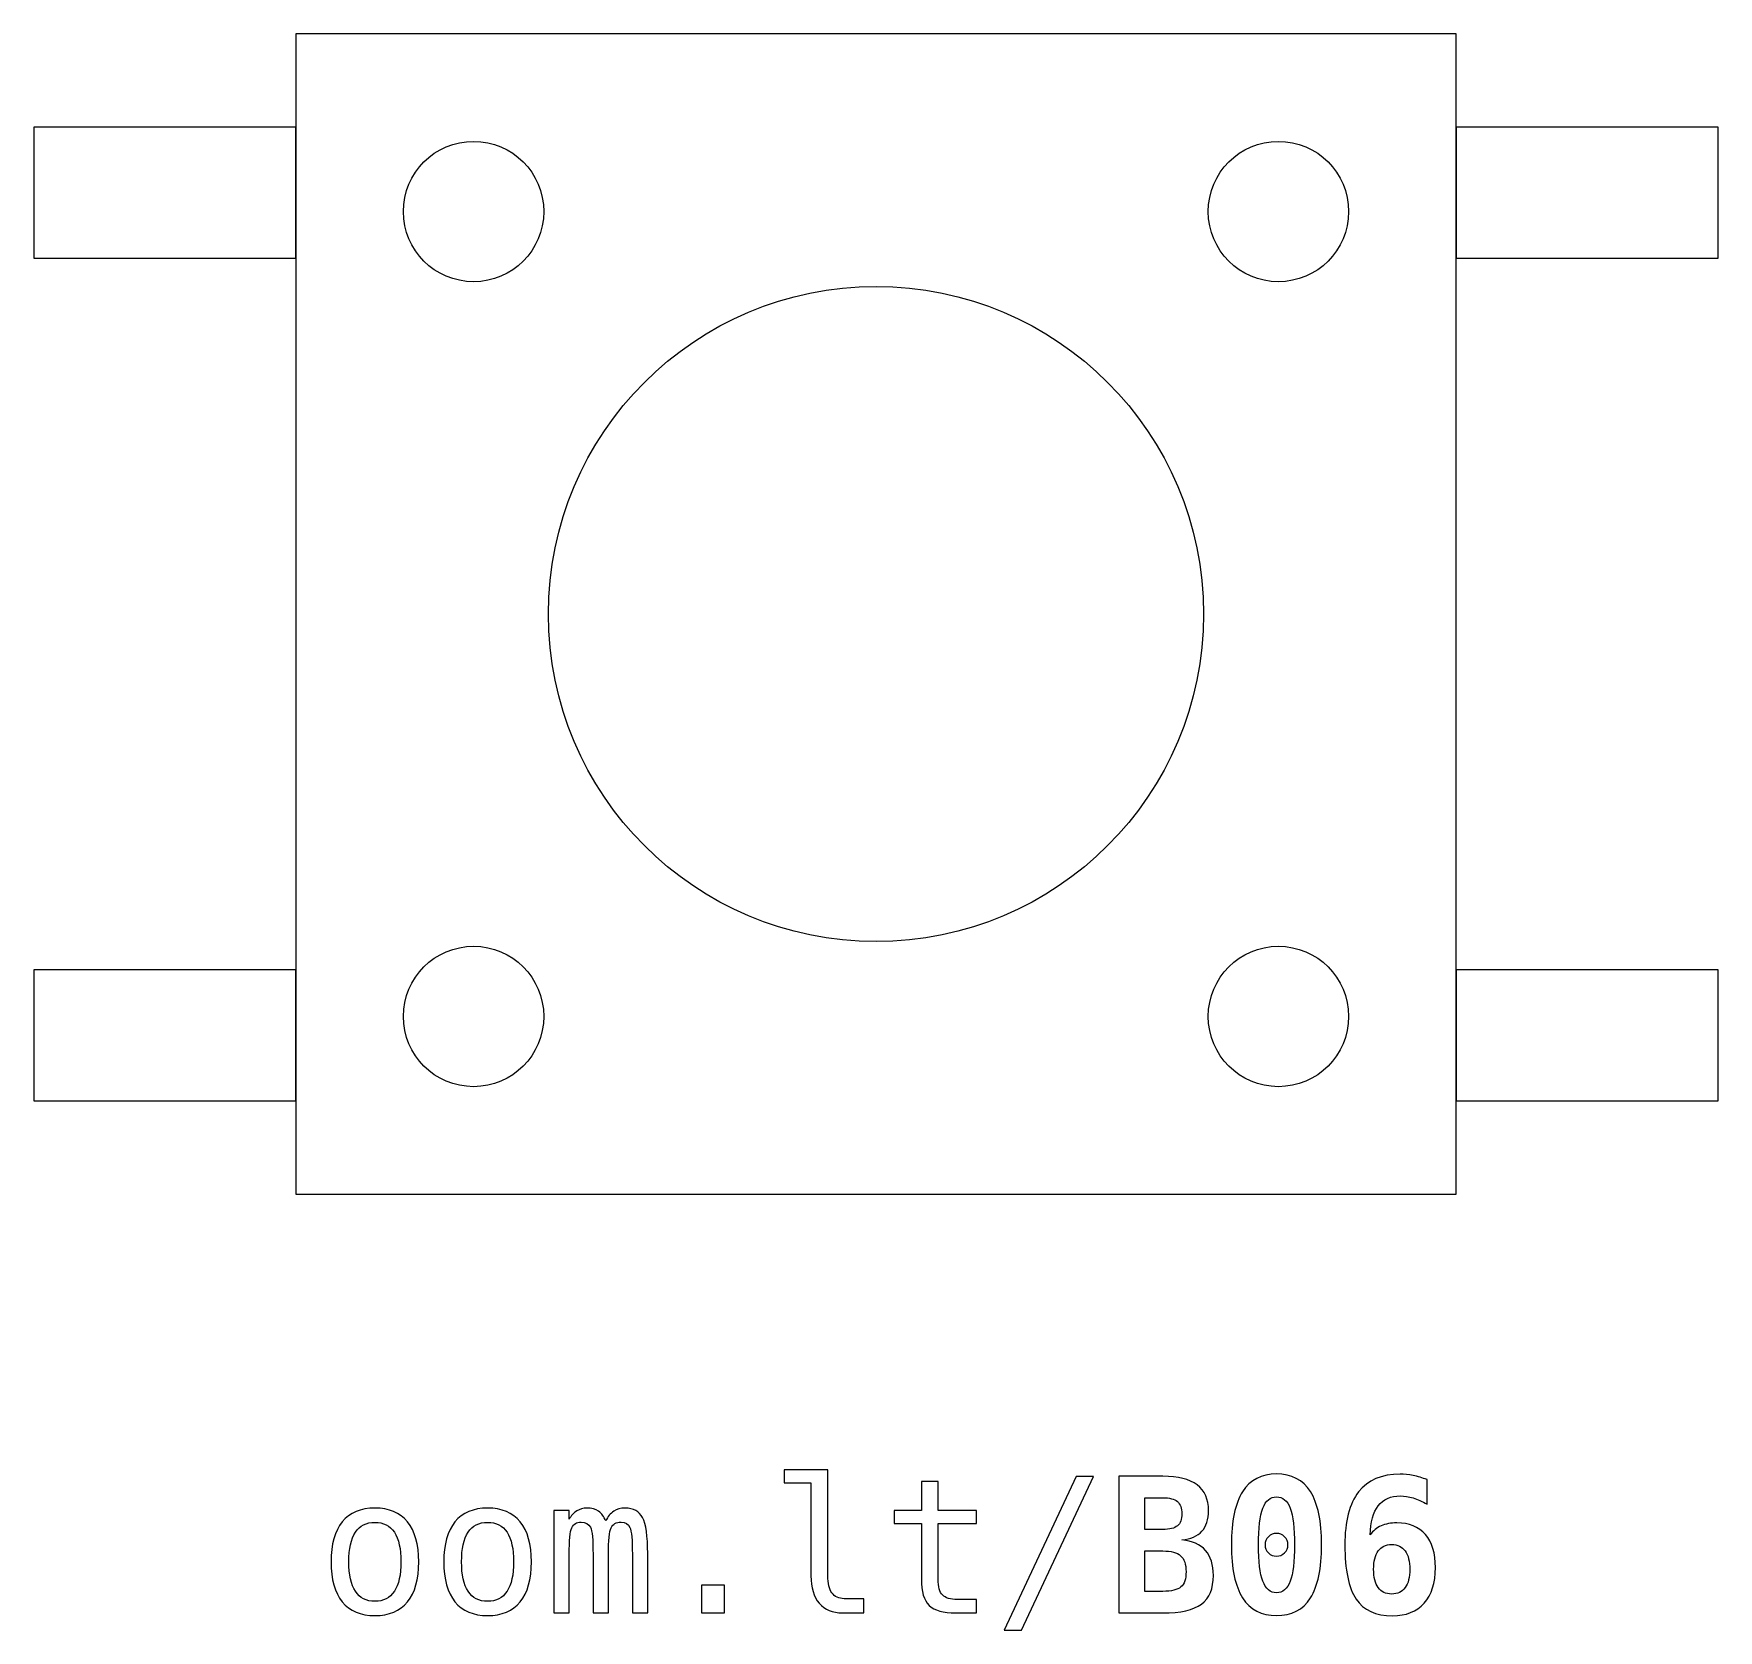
# Model space of a CAD drawing. Header units: centimetres. Extents: x -10.95 to -10.05, y -15.393 to -14.54.
import ezdxf

# ---------------------------------------------------------------- set-up
doc = ezdxf.new("R2010")
doc.units = ezdxf.units.CM
doc.header["$MEASUREMENT"] = 0
doc.layers.add('Layer 1', color=7, linetype='Continuous')

msp = doc.modelspace()

# ---------------------------------------------------------------- linework, layer by layer
at = {"layer": 'Layer 1', "color": 7, "lineweight": 9}
for points in [[(-10.81, -15.16), (-10.19, -15.16), (-10.19, -14.54), (-10.81, -14.54), (-10.81, -15.16)], [(-10.95, -14.66), (-10.81, -14.66), (-10.81, -14.59), (-10.95, -14.59), (-10.95, -14.66)], [(-10.19, -14.66), (-10.05, -14.66), (-10.05, -14.59), (-10.19, -14.59), (-10.19, -14.66)], [(-10.95, -15.11), (-10.81, -15.11), (-10.81, -15.04), (-10.95, -15.04), (-10.95, -15.11)], [(-10.19, -15.11), (-10.05, -15.11), (-10.05, -15.04), (-10.19, -15.04), (-10.19, -15.11)]]:
    msp.add_lwpolyline(points, close=True, dxfattribs=at)
for centre, major_axis in [((-10.715, -14.635), (0, 0.0375)), ((-10.285, -14.635), (0, 0.0375)), ((-10.5, -14.85), (0, 0.175)), ((-10.715, -15.065), (0, 0.0375)), ((-10.285, -15.065), (0, 0.0375))]:
    msp.add_ellipse(centre, major_axis=major_axis, ratio=1, dxfattribs=at)
at = {"layer": 'Layer 1', "color": 250}
for points, knots in [([(-10.52577, -15.3638), (-10.52577, -15.36784), (-10.52503, -15.37087), (-10.52355, -15.37292), (-10.52355, -15.37292), (-10.52207, -15.37497), (-10.51988, -15.376), (-10.51698, -15.376), (-10.51698, -15.376), (-10.51698, -15.376), (-10.50648, -15.376), (-10.50648, -15.376), (-10.50648, -15.376), (-10.50648, -15.376), (-10.50648, -15.38362), (-10.50648, -15.38362), (-10.50648, -15.38362), (-10.50648, -15.38362), (-10.51785, -15.38362), (-10.51785, -15.38362), (-10.51785, -15.38362), (-10.52323, -15.38362), (-10.52738, -15.38189), (-10.53033, -15.37844), (-10.53033, -15.37844), (-10.53328, -15.37499), (-10.53475, -15.3701), (-10.53475, -15.3638), (-10.53475, -15.3638), (-10.53475, -15.3638), (-10.53475, -15.31413), (-10.53475, -15.31413), (-10.53475, -15.31413), (-10.53475, -15.31413), (-10.54915, -15.31413), (-10.54915, -15.31413), (-10.54915, -15.31413), (-10.54915, -15.31413), (-10.54915, -15.3071), (-10.54915, -15.3071), (-10.54915, -15.3071), (-10.54915, -15.3071), (-10.52577, -15.3071), (-10.52577, -15.3071), (-10.52577, -15.3071), (-10.52577, -15.3071), (-10.52577, -15.3638), (-10.52577, -15.3638)], [0, 0, 0, 0, 0.083333, 0.083333, 0.083333, 0.083333, 0.166667, 0.166667, 0.166667, 0.166667, 0.25, 0.25, 0.25, 0.25, 0.333333, 0.333333, 0.333333, 0.333333, 0.416667, 0.416667, 0.416667, 0.416667, 0.5, 0.5, 0.5, 0.5, 0.583333, 0.583333, 0.583333, 0.583333, 0.666667, 0.666667, 0.666667, 0.666667, 0.75, 0.75, 0.75, 0.75, 0.833333, 0.833333, 0.833333, 0.833333, 0.916667, 0.916667, 0.916667, 0.916667, 1, 1, 1, 1]), ([(-10.46677, -15.3134), (-10.46677, -15.3134), (-10.46677, -15.32893), (-10.46677, -15.32893), (-10.46677, -15.32893), (-10.46677, -15.32893), (-10.44635, -15.32893), (-10.44635, -15.32893), (-10.44635, -15.32893), (-10.44635, -15.32893), (-10.44635, -15.33592), (-10.44635, -15.33592), (-10.44635, -15.33592), (-10.44635, -15.33592), (-10.46677, -15.33592), (-10.46677, -15.33592), (-10.46677, -15.33592), (-10.46677, -15.33592), (-10.46677, -15.3656), (-10.46677, -15.3656), (-10.46677, -15.3656), (-10.46677, -15.36964), (-10.46601, -15.37245), (-10.46447, -15.37404), (-10.46447, -15.37404), (-10.46294, -15.37564), (-10.46027, -15.37644), (-10.45647, -15.37644), (-10.45647, -15.37644), (-10.45647, -15.37644), (-10.44635, -15.37644), (-10.44635, -15.37644), (-10.44635, -15.37644), (-10.44635, -15.37644), (-10.44635, -15.38362), (-10.44635, -15.38362), (-10.44635, -15.38362), (-10.44635, -15.38362), (-10.45734, -15.38362), (-10.45734, -15.38362), (-10.45734, -15.38362), (-10.46409, -15.38362), (-10.46884, -15.38227), (-10.47161, -15.37957), (-10.47161, -15.37957), (-10.47437, -15.37687), (-10.47576, -15.3722), (-10.47576, -15.3656), (-10.47576, -15.3656), (-10.47576, -15.3656), (-10.47576, -15.33592), (-10.47576, -15.33592), (-10.47576, -15.33592), (-10.47576, -15.33592), (-10.49036, -15.33592), (-10.49036, -15.33592), (-10.49036, -15.33592), (-10.49036, -15.33592), (-10.49036, -15.32893), (-10.49036, -15.32893), (-10.49036, -15.32893), (-10.49036, -15.32893), (-10.47576, -15.32893), (-10.47576, -15.32893), (-10.47576, -15.32893), (-10.47576, -15.32893), (-10.47576, -15.3134), (-10.47576, -15.3134), (-10.47576, -15.3134), (-10.47576, -15.3134), (-10.46677, -15.3134), (-10.46677, -15.3134)], [0, 0, 0, 0, 0.055556, 0.055556, 0.055556, 0.055556, 0.111111, 0.111111, 0.111111, 0.111111, 0.166667, 0.166667, 0.166667, 0.166667, 0.222222, 0.222222, 0.222222, 0.222222, 0.277778, 0.277778, 0.277778, 0.277778, 0.333333, 0.333333, 0.333333, 0.333333, 0.388889, 0.388889, 0.388889, 0.388889, 0.444444, 0.444444, 0.444444, 0.444444, 0.5, 0.5, 0.5, 0.5, 0.555556, 0.555556, 0.555556, 0.555556, 0.611111, 0.611111, 0.611111, 0.611111, 0.666667, 0.666667, 0.666667, 0.666667, 0.722222, 0.722222, 0.722222, 0.722222, 0.777778, 0.777778, 0.777778, 0.777778, 0.833333, 0.833333, 0.833333, 0.833333, 0.888889, 0.888889, 0.888889, 0.888889, 0.944444, 0.944444, 0.944444, 0.944444, 1, 1, 1, 1]), ([(-10.39313, -15.31071), (-10.39313, -15.31071), (-10.38384, -15.31071), (-10.38384, -15.31071), (-10.38384, -15.31071), (-10.38384, -15.31071), (-10.42223, -15.3929), (-10.42223, -15.3929), (-10.42223, -15.3929), (-10.42223, -15.3929), (-10.43157, -15.3929), (-10.43157, -15.3929), (-10.43157, -15.3929), (-10.43157, -15.3929), (-10.39313, -15.31071), (-10.39313, -15.31071)], [0, 0, 0, 0, 0.25, 0.25, 0.25, 0.25, 0.5, 0.5, 0.5, 0.5, 0.75, 0.75, 0.75, 0.75, 1, 1, 1, 1]), ([(-10.37024, -15.31061), (-10.37024, -15.31061), (-10.34675, -15.31061), (-10.34675, -15.31061), (-10.34675, -15.31061), (-10.33864, -15.31061), (-10.33255, -15.31215), (-10.32847, -15.31523), (-10.32847, -15.31523), (-10.32438, -15.3183), (-10.32233, -15.3229), (-10.32233, -15.32901), (-10.32233, -15.32901), (-10.32233, -15.33372), (-10.32353, -15.33737), (-10.32595, -15.34), (-10.32595, -15.34), (-10.32835, -15.34265), (-10.33189, -15.34417), (-10.33654, -15.3446), (-10.33654, -15.3446), (-10.33097, -15.34515), (-10.32679, -15.34702), (-10.32397, -15.35022), (-10.32397, -15.35022), (-10.32115, -15.3534), (-10.31975, -15.35787), (-10.31975, -15.3636), (-10.31975, -15.3636), (-10.31975, -15.37064), (-10.32187, -15.37572), (-10.3261, -15.37889), (-10.3261, -15.37889), (-10.33034, -15.38204), (-10.33722, -15.38362), (-10.34675, -15.38362), (-10.34675, -15.38362), (-10.34675, -15.38362), (-10.37024, -15.38362), (-10.37024, -15.38362), (-10.37024, -15.38362), (-10.37024, -15.38362), (-10.37024, -15.31061), (-10.37024, -15.31061)], [0, 0, 0, 0, 0.090909, 0.090909, 0.090909, 0.090909, 0.181818, 0.181818, 0.181818, 0.181818, 0.272727, 0.272727, 0.272727, 0.272727, 0.363636, 0.363636, 0.363636, 0.363636, 0.454545, 0.454545, 0.454545, 0.454545, 0.545455, 0.545455, 0.545455, 0.545455, 0.636364, 0.636364, 0.636364, 0.636364, 0.727273, 0.727273, 0.727273, 0.727273, 0.818182, 0.818182, 0.818182, 0.818182, 0.909091, 0.909091, 0.909091, 0.909091, 1, 1, 1, 1]), ([(-10.31013, -15.34723), (-10.31013, -15.33462), (-10.30813, -15.32515), (-10.30413, -15.31885), (-10.30413, -15.31885), (-10.30011, -15.31255), (-10.29409, -15.3094), (-10.28604, -15.3094), (-10.28604, -15.3094), (-10.27798, -15.3094), (-10.27194, -15.31253), (-10.26793, -15.31881), (-10.26793, -15.31881), (-10.26392, -15.3251), (-10.26192, -15.33458), (-10.26192, -15.34723), (-10.26192, -15.34723), (-10.26192, -15.35987), (-10.26392, -15.36934), (-10.26793, -15.37562), (-10.26793, -15.37562), (-10.27194, -15.3819), (-10.27798, -15.38504), (-10.28604, -15.38504), (-10.28604, -15.38504), (-10.29409, -15.38504), (-10.30011, -15.38189), (-10.30413, -15.37559), (-10.30413, -15.37559), (-10.30813, -15.36929), (-10.31013, -15.35983), (-10.31013, -15.34723)], [0, 0, 0, 0, 0.125, 0.125, 0.125, 0.125, 0.25, 0.25, 0.25, 0.25, 0.375, 0.375, 0.375, 0.375, 0.5, 0.5, 0.5, 0.5, 0.625, 0.625, 0.625, 0.625, 0.75, 0.75, 0.75, 0.75, 0.875, 0.875, 0.875, 0.875, 1, 1, 1, 1]), ([(-10.20563, -15.31243), (-10.20563, -15.31243), (-10.20563, -15.32551), (-10.20563, -15.32551), (-10.20563, -15.32551), (-10.2082, -15.32405), (-10.21067, -15.32295), (-10.21303, -15.32221), (-10.21303, -15.32221), (-10.21538, -15.32148), (-10.21765, -15.32111), (-10.21983, -15.32111), (-10.21983, -15.32111), (-10.22503, -15.32111), (-10.229, -15.32286), (-10.23172, -15.32636), (-10.23172, -15.32636), (-10.23443, -15.32986), (-10.23585, -15.33503), (-10.23598, -15.34187), (-10.23598, -15.34187), (-10.23445, -15.33975), (-10.2325, -15.33817), (-10.23013, -15.3371), (-10.23013, -15.3371), (-10.22775, -15.33605), (-10.22495, -15.33552), (-10.22173, -15.33552), (-10.22173, -15.33552), (-10.21515, -15.33552), (-10.21008, -15.3376), (-10.2065, -15.34175), (-10.2065, -15.34175), (-10.20291, -15.3459), (-10.20113, -15.35178), (-10.20113, -15.3594), (-10.20113, -15.3594), (-10.20113, -15.36757), (-10.20315, -15.3739), (-10.20717, -15.3784), (-10.20717, -15.3784), (-10.21118, -15.38289), (-10.21683, -15.38514), (-10.22413, -15.38514), (-10.22413, -15.38514), (-10.23302, -15.38514), (-10.23947, -15.38215), (-10.24349, -15.3762), (-10.24349, -15.3762), (-10.2475, -15.37024), (-10.24952, -15.36062), (-10.24952, -15.34733), (-10.24952, -15.34733), (-10.24952, -15.33472), (-10.24707, -15.32525), (-10.24215, -15.31895), (-10.24215, -15.31895), (-10.23723, -15.31265), (-10.22987, -15.3095), (-10.22003, -15.3095), (-10.22003, -15.3095), (-10.21775, -15.3095), (-10.2154, -15.30975), (-10.21298, -15.31023), (-10.21298, -15.31023), (-10.21055, -15.31071), (-10.2081, -15.31145), (-10.20563, -15.31243)], [0, 0, 0, 0, 0.058824, 0.058824, 0.058824, 0.058824, 0.117647, 0.117647, 0.117647, 0.117647, 0.176471, 0.176471, 0.176471, 0.176471, 0.235294, 0.235294, 0.235294, 0.235294, 0.294118, 0.294118, 0.294118, 0.294118, 0.352941, 0.352941, 0.352941, 0.352941, 0.411765, 0.411765, 0.411765, 0.411765, 0.470588, 0.470588, 0.470588, 0.470588, 0.529412, 0.529412, 0.529412, 0.529412, 0.588235, 0.588235, 0.588235, 0.588235, 0.647059, 0.647059, 0.647059, 0.647059, 0.705882, 0.705882, 0.705882, 0.705882, 0.764706, 0.764706, 0.764706, 0.764706, 0.823529, 0.823529, 0.823529, 0.823529, 0.882353, 0.882353, 0.882353, 0.882353, 0.941176, 0.941176, 0.941176, 0.941176, 1, 1, 1, 1]), ([(-10.35632, -15.32208), (-10.35632, -15.32208), (-10.35632, -15.33903), (-10.35632, -15.33903), (-10.35632, -15.33903), (-10.35632, -15.33903), (-10.34675, -15.33903), (-10.34675, -15.33903), (-10.34675, -15.33903), (-10.3431, -15.33903), (-10.3405, -15.33838), (-10.33895, -15.33708), (-10.33895, -15.33708), (-10.3374, -15.33578), (-10.33664, -15.33363), (-10.33664, -15.33063), (-10.33664, -15.33063), (-10.33664, -15.32763), (-10.33742, -15.32546), (-10.339, -15.32411), (-10.339, -15.32411), (-10.34059, -15.32276), (-10.34317, -15.32208), (-10.34675, -15.32208), (-10.34675, -15.32208), (-10.34675, -15.32208), (-10.35632, -15.32208), (-10.35632, -15.32208)], [0, 0, 0, 0, 0.142857, 0.142857, 0.142857, 0.142857, 0.285714, 0.285714, 0.285714, 0.285714, 0.428571, 0.428571, 0.428571, 0.428571, 0.571429, 0.571429, 0.571429, 0.571429, 0.714286, 0.714286, 0.714286, 0.714286, 0.857143, 0.857143, 0.857143, 0.857143, 1, 1, 1, 1]), ([(-10.28604, -15.3216), (-10.28938, -15.3216), (-10.29179, -15.32363), (-10.29333, -15.3277), (-10.29333, -15.3277), (-10.29486, -15.33178), (-10.29563, -15.33828), (-10.29563, -15.34723), (-10.29563, -15.34723), (-10.29563, -15.35617), (-10.29486, -15.36265), (-10.29333, -15.36673), (-10.29333, -15.36673), (-10.29179, -15.3708), (-10.28938, -15.37284), (-10.28604, -15.37284), (-10.28604, -15.37284), (-10.28269, -15.37284), (-10.28026, -15.3708), (-10.27873, -15.36673), (-10.27873, -15.36673), (-10.27719, -15.36265), (-10.27643, -15.35617), (-10.27643, -15.34723), (-10.27643, -15.34723), (-10.27643, -15.33828), (-10.27719, -15.33178), (-10.27873, -15.3277), (-10.27873, -15.3277), (-10.28026, -15.32363), (-10.28269, -15.3216), (-10.28604, -15.3216)], [0, 0, 0, 0, 0.125, 0.125, 0.125, 0.125, 0.25, 0.25, 0.25, 0.25, 0.375, 0.375, 0.375, 0.375, 0.5, 0.5, 0.5, 0.5, 0.625, 0.625, 0.625, 0.625, 0.75, 0.75, 0.75, 0.75, 0.875, 0.875, 0.875, 0.875, 1, 1, 1, 1]), ([(-10.76772, -15.32761), (-10.76014, -15.32761), (-10.75434, -15.33006), (-10.75032, -15.33498), (-10.75032, -15.33498), (-10.7463, -15.3399), (-10.74429, -15.34702), (-10.74429, -15.35632), (-10.74429, -15.35632), (-10.74429, -15.36567), (-10.74629, -15.37279), (-10.75029, -15.37769), (-10.75029, -15.37769), (-10.75431, -15.38259), (-10.76011, -15.38504), (-10.76772, -15.38504), (-10.76772, -15.38504), (-10.77532, -15.38504), (-10.78111, -15.38259), (-10.78513, -15.37769), (-10.78513, -15.37769), (-10.78913, -15.37279), (-10.79113, -15.36567), (-10.79113, -15.35632), (-10.79113, -15.35632), (-10.79113, -15.34702), (-10.78913, -15.3399), (-10.78513, -15.33498), (-10.78513, -15.33498), (-10.78111, -15.33006), (-10.77532, -15.32761), (-10.76772, -15.32761)], [0, 0, 0, 0, 0.125, 0.125, 0.125, 0.125, 0.25, 0.25, 0.25, 0.25, 0.375, 0.375, 0.375, 0.375, 0.5, 0.5, 0.5, 0.5, 0.625, 0.625, 0.625, 0.625, 0.75, 0.75, 0.75, 0.75, 0.875, 0.875, 0.875, 0.875, 1, 1, 1, 1]), ([(-10.76772, -15.33523), (-10.77229, -15.33523), (-10.77574, -15.337), (-10.77809, -15.34055), (-10.77809, -15.34055), (-10.78044, -15.3441), (-10.78161, -15.34937), (-10.78161, -15.35632), (-10.78161, -15.35632), (-10.78161, -15.36325), (-10.78044, -15.3685), (-10.77809, -15.37207), (-10.77809, -15.37207), (-10.77574, -15.37564), (-10.77229, -15.37742), (-10.76772, -15.37742), (-10.76772, -15.37742), (-10.76314, -15.37742), (-10.75967, -15.37564), (-10.75732, -15.37207), (-10.75732, -15.37207), (-10.75497, -15.3685), (-10.75381, -15.36325), (-10.75381, -15.35632), (-10.75381, -15.35632), (-10.75381, -15.34937), (-10.75497, -15.3441), (-10.75732, -15.34055), (-10.75732, -15.34055), (-10.75967, -15.337), (-10.76314, -15.33523), (-10.76772, -15.33523)], [0, 0, 0, 0, 0.125, 0.125, 0.125, 0.125, 0.25, 0.25, 0.25, 0.25, 0.375, 0.375, 0.375, 0.375, 0.5, 0.5, 0.5, 0.5, 0.625, 0.625, 0.625, 0.625, 0.75, 0.75, 0.75, 0.75, 0.875, 0.875, 0.875, 0.875, 1, 1, 1, 1]), ([(-10.70751, -15.32761), (-10.69993, -15.32761), (-10.69413, -15.33006), (-10.69011, -15.33498), (-10.69011, -15.33498), (-10.68609, -15.3399), (-10.68408, -15.34702), (-10.68408, -15.35632), (-10.68408, -15.35632), (-10.68408, -15.36567), (-10.68608, -15.37279), (-10.69008, -15.37769), (-10.69008, -15.37769), (-10.6941, -15.38259), (-10.6999, -15.38504), (-10.70751, -15.38504), (-10.70751, -15.38504), (-10.71511, -15.38504), (-10.7209, -15.38259), (-10.72492, -15.37769), (-10.72492, -15.37769), (-10.72892, -15.37279), (-10.73092, -15.36567), (-10.73092, -15.35632), (-10.73092, -15.35632), (-10.73092, -15.34702), (-10.72892, -15.3399), (-10.72492, -15.33498), (-10.72492, -15.33498), (-10.7209, -15.33006), (-10.71511, -15.32761), (-10.70751, -15.32761)], [0, 0, 0, 0, 0.125, 0.125, 0.125, 0.125, 0.25, 0.25, 0.25, 0.25, 0.375, 0.375, 0.375, 0.375, 0.5, 0.5, 0.5, 0.5, 0.625, 0.625, 0.625, 0.625, 0.75, 0.75, 0.75, 0.75, 0.875, 0.875, 0.875, 0.875, 1, 1, 1, 1]), ([(-10.70751, -15.33523), (-10.71208, -15.33523), (-10.71553, -15.337), (-10.71788, -15.34055), (-10.71788, -15.34055), (-10.72023, -15.3441), (-10.7214, -15.34937), (-10.7214, -15.35632), (-10.7214, -15.35632), (-10.7214, -15.36325), (-10.72023, -15.3685), (-10.71788, -15.37207), (-10.71788, -15.37207), (-10.71553, -15.37564), (-10.71208, -15.37742), (-10.70751, -15.37742), (-10.70751, -15.37742), (-10.70293, -15.37742), (-10.69946, -15.37564), (-10.69711, -15.37207), (-10.69711, -15.37207), (-10.69476, -15.3685), (-10.6936, -15.36325), (-10.6936, -15.35632), (-10.6936, -15.35632), (-10.6936, -15.34937), (-10.69476, -15.3441), (-10.69711, -15.34055), (-10.69711, -15.34055), (-10.69946, -15.337), (-10.70293, -15.33523), (-10.70751, -15.33523)], [0, 0, 0, 0, 0.125, 0.125, 0.125, 0.125, 0.25, 0.25, 0.25, 0.25, 0.375, 0.375, 0.375, 0.375, 0.5, 0.5, 0.5, 0.5, 0.625, 0.625, 0.625, 0.625, 0.75, 0.75, 0.75, 0.75, 0.875, 0.875, 0.875, 0.875, 1, 1, 1, 1]), ([(-10.64439, -15.3345), (-10.64329, -15.33215), (-10.64187, -15.33041), (-10.64015, -15.3293), (-10.64015, -15.3293), (-10.63845, -15.32818), (-10.63639, -15.32761), (-10.63399, -15.32761), (-10.63399, -15.32761), (-10.62959, -15.32761), (-10.62648, -15.32931), (-10.62468, -15.33271), (-10.62468, -15.33271), (-10.62287, -15.33612), (-10.62197, -15.34252), (-10.62197, -15.35193), (-10.62197, -15.35193), (-10.62197, -15.35193), (-10.62197, -15.38362), (-10.62197, -15.38362), (-10.62197, -15.38362), (-10.62197, -15.38362), (-10.63017, -15.38362), (-10.63017, -15.38362), (-10.63017, -15.38362), (-10.63017, -15.38362), (-10.63017, -15.35232), (-10.63017, -15.35232), (-10.63017, -15.35232), (-10.63017, -15.3446), (-10.6306, -15.33982), (-10.63147, -15.33793), (-10.63147, -15.33793), (-10.63232, -15.33607), (-10.6339, -15.33513), (-10.63619, -15.33513), (-10.63619, -15.33513), (-10.63879, -15.33513), (-10.64057, -15.33613), (-10.64154, -15.33813), (-10.64154, -15.33813), (-10.64249, -15.34013), (-10.64297, -15.34487), (-10.64297, -15.35232), (-10.64297, -15.35232), (-10.64297, -15.35232), (-10.64297, -15.38362), (-10.64297, -15.38362), (-10.64297, -15.38362), (-10.64297, -15.38362), (-10.65117, -15.38362), (-10.65117, -15.38362), (-10.65117, -15.38362), (-10.65117, -15.38362), (-10.65117, -15.35232), (-10.65117, -15.35232), (-10.65117, -15.35232), (-10.65117, -15.3445), (-10.65164, -15.33968), (-10.65257, -15.33787), (-10.65257, -15.33787), (-10.65349, -15.33605), (-10.65515, -15.33513), (-10.65757, -15.33513), (-10.65757, -15.33513), (-10.65995, -15.33513), (-10.66161, -15.33613), (-10.66252, -15.33813), (-10.66252, -15.33813), (-10.66346, -15.34013), (-10.66392, -15.34487), (-10.66392, -15.35232), (-10.66392, -15.35232), (-10.66392, -15.35232), (-10.66392, -15.38362), (-10.66392, -15.38362), (-10.66392, -15.38362), (-10.66392, -15.38362), (-10.67207, -15.38362), (-10.67207, -15.38362), (-10.67207, -15.38362), (-10.67207, -15.38362), (-10.67207, -15.32893), (-10.67207, -15.32893), (-10.67207, -15.32893), (-10.67207, -15.32893), (-10.66392, -15.32893), (-10.66392, -15.32893), (-10.66392, -15.32893), (-10.66392, -15.32893), (-10.66392, -15.33361), (-10.66392, -15.33361), (-10.66392, -15.33361), (-10.66286, -15.33166), (-10.66151, -15.33018), (-10.65989, -15.32915), (-10.65989, -15.32915), (-10.65829, -15.32813), (-10.65645, -15.32761), (-10.6544, -15.32761), (-10.6544, -15.32761), (-10.65192, -15.32761), (-10.64987, -15.32818), (-10.64822, -15.32931), (-10.64822, -15.32931), (-10.64657, -15.33046), (-10.6453, -15.33218), (-10.64439, -15.3345)], [0, 0, 0, 0, 0.037037, 0.037037, 0.037037, 0.037037, 0.074074, 0.074074, 0.074074, 0.074074, 0.111111, 0.111111, 0.111111, 0.111111, 0.148148, 0.148148, 0.148148, 0.148148, 0.185185, 0.185185, 0.185185, 0.185185, 0.222222, 0.222222, 0.222222, 0.222222, 0.259259, 0.259259, 0.259259, 0.259259, 0.296296, 0.296296, 0.296296, 0.296296, 0.333333, 0.333333, 0.333333, 0.333333, 0.37037, 0.37037, 0.37037, 0.37037, 0.407407, 0.407407, 0.407407, 0.407407, 0.444444, 0.444444, 0.444444, 0.444444, 0.481481, 0.481481, 0.481481, 0.481481, 0.518519, 0.518519, 0.518519, 0.518519, 0.555556, 0.555556, 0.555556, 0.555556, 0.592593, 0.592593, 0.592593, 0.592593, 0.62963, 0.62963, 0.62963, 0.62963, 0.666667, 0.666667, 0.666667, 0.666667, 0.703704, 0.703704, 0.703704, 0.703704, 0.740741, 0.740741, 0.740741, 0.740741, 0.777778, 0.777778, 0.777778, 0.777778, 0.814815, 0.814815, 0.814815, 0.814815, 0.851852, 0.851852, 0.851852, 0.851852, 0.888889, 0.888889, 0.888889, 0.888889, 0.925926, 0.925926, 0.925926, 0.925926, 0.962963, 0.962963, 0.962963, 0.962963, 1, 1, 1, 1]), ([(-10.29211, -15.34723), (-10.29211, -15.34552), (-10.29153, -15.34407), (-10.29034, -15.3429), (-10.29034, -15.3429), (-10.28918, -15.34172), (-10.28774, -15.34113), (-10.28604, -15.34113), (-10.28604, -15.34113), (-10.28433, -15.34113), (-10.28288, -15.34172), (-10.28171, -15.3429), (-10.28171, -15.3429), (-10.28053, -15.34407), (-10.27994, -15.34552), (-10.27994, -15.34723), (-10.27994, -15.34723), (-10.27994, -15.34893), (-10.28053, -15.35037), (-10.28171, -15.35153), (-10.28171, -15.35153), (-10.28288, -15.35272), (-10.28433, -15.3533), (-10.28604, -15.3533), (-10.28604, -15.3533), (-10.28774, -15.3533), (-10.28918, -15.35272), (-10.29034, -15.35157), (-10.29034, -15.35157), (-10.29153, -15.35042), (-10.29211, -15.34897), (-10.29211, -15.34723)], [0, 0, 0, 0, 0.125, 0.125, 0.125, 0.125, 0.25, 0.25, 0.25, 0.25, 0.375, 0.375, 0.375, 0.375, 0.5, 0.5, 0.5, 0.5, 0.625, 0.625, 0.625, 0.625, 0.75, 0.75, 0.75, 0.75, 0.875, 0.875, 0.875, 0.875, 1, 1, 1, 1]), ([(-10.35632, -15.3505), (-10.35632, -15.3505), (-10.35632, -15.3721), (-10.35632, -15.3721), (-10.35632, -15.3721), (-10.35632, -15.3721), (-10.34675, -15.3721), (-10.34675, -15.3721), (-10.34675, -15.3721), (-10.34215, -15.3721), (-10.33895, -15.37132), (-10.3371, -15.36975), (-10.3371, -15.36975), (-10.33527, -15.36819), (-10.33435, -15.36547), (-10.33435, -15.3616), (-10.33435, -15.3616), (-10.33435, -15.35765), (-10.33532, -15.35482), (-10.33724, -15.35308), (-10.33724, -15.35308), (-10.33915, -15.35137), (-10.34232, -15.3505), (-10.34675, -15.3505), (-10.34675, -15.3505), (-10.34675, -15.3505), (-10.35632, -15.3505), (-10.35632, -15.3505)], [0, 0, 0, 0, 0.142857, 0.142857, 0.142857, 0.142857, 0.285714, 0.285714, 0.285714, 0.285714, 0.428571, 0.428571, 0.428571, 0.428571, 0.571429, 0.571429, 0.571429, 0.571429, 0.714286, 0.714286, 0.714286, 0.714286, 0.857143, 0.857143, 0.857143, 0.857143, 1, 1, 1, 1]), ([(-10.22452, -15.34708), (-10.22763, -15.34708), (-10.23002, -15.34822), (-10.23167, -15.35048), (-10.23167, -15.35048), (-10.23332, -15.35275), (-10.23413, -15.35602), (-10.23413, -15.36032), (-10.23413, -15.36032), (-10.23413, -15.36458), (-10.23332, -15.36785), (-10.23167, -15.37012), (-10.23167, -15.37012), (-10.23002, -15.37239), (-10.22763, -15.37352), (-10.22452, -15.37352), (-10.22452, -15.37352), (-10.22138, -15.37352), (-10.21898, -15.37239), (-10.21732, -15.37012), (-10.21732, -15.37012), (-10.21563, -15.36785), (-10.2148, -15.36458), (-10.2148, -15.36032), (-10.2148, -15.36032), (-10.2148, -15.35605), (-10.21563, -15.35278), (-10.21732, -15.3505), (-10.21732, -15.3505), (-10.21898, -15.34822), (-10.22138, -15.34708), (-10.22452, -15.34708)], [0, 0, 0, 0, 0.125, 0.125, 0.125, 0.125, 0.25, 0.25, 0.25, 0.25, 0.375, 0.375, 0.375, 0.375, 0.5, 0.5, 0.5, 0.5, 0.625, 0.625, 0.625, 0.625, 0.75, 0.75, 0.75, 0.75, 0.875, 0.875, 0.875, 0.875, 1, 1, 1, 1]), ([(-10.59329, -15.36872), (-10.59329, -15.36872), (-10.58099, -15.36872), (-10.58099, -15.36872), (-10.58099, -15.36872), (-10.58099, -15.36872), (-10.58099, -15.38362), (-10.58099, -15.38362), (-10.58099, -15.38362), (-10.58099, -15.38362), (-10.59329, -15.38362), (-10.59329, -15.38362), (-10.59329, -15.38362), (-10.59329, -15.38362), (-10.59329, -15.36872), (-10.59329, -15.36872)], [0, 0, 0, 0, 0.25, 0.25, 0.25, 0.25, 0.5, 0.5, 0.5, 0.5, 0.75, 0.75, 0.75, 0.75, 1, 1, 1, 1])]:
    msp.add_open_spline(points, degree=3, knots=knots, dxfattribs=at)

doc.saveas('drawing.dxf')
